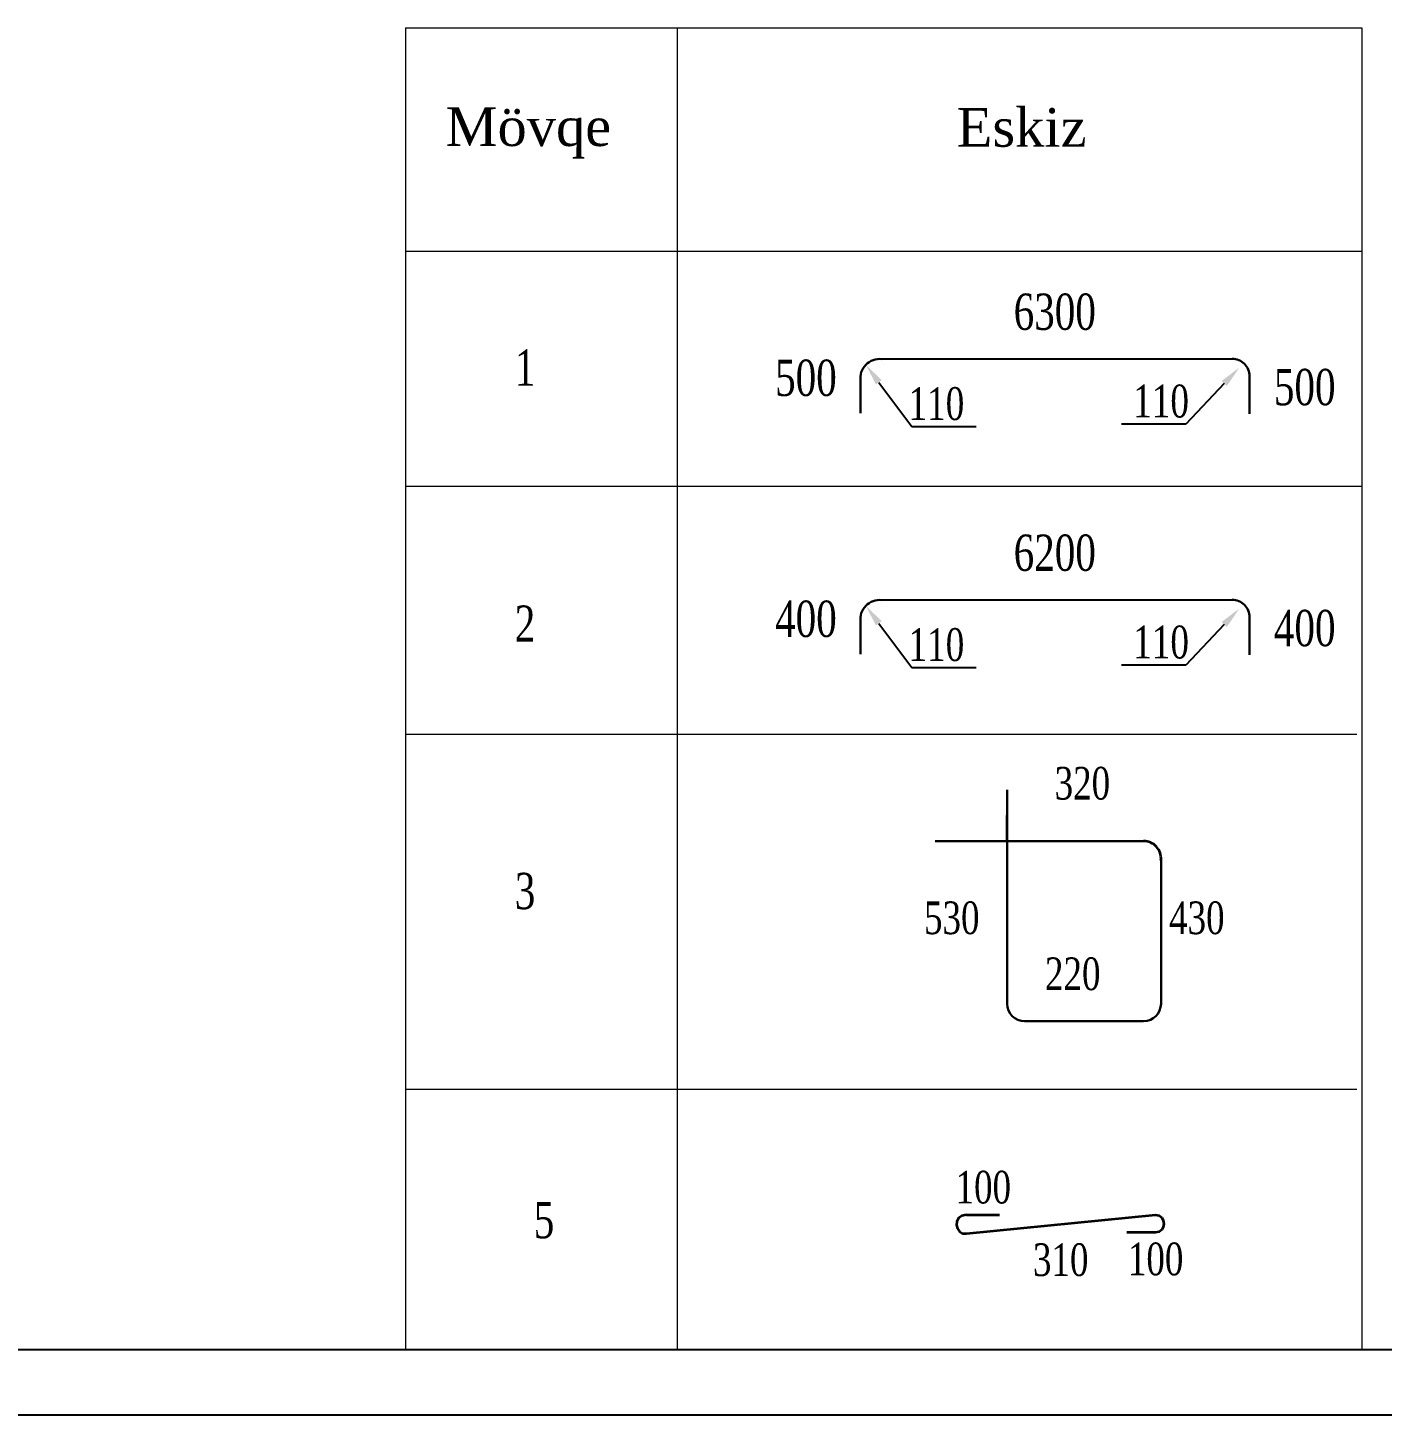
# Model space of a CAD drawing. Header units: millimetres. Extents: x -149347 to 251215, y -2929184 to -2541447.
# Drawn here: x 77929 to 87829, y -2643105 to -2632964 of the extents above; entities that cross this region are included whole.
import ezdxf
from ezdxf import colors
from ezdxf.entities.mleader import LeaderData, LeaderLine
from ezdxf.math import Vec2, Vec3

# ---------------------------------------------------------------- set-up
doc = ezdxf.new("R2010")
doc.units = ezdxf.units.MM
doc.layers.add('030', color=7, linetype='Continuous', lineweight=30)
doc.layers.add('APS_MADEIRA', color=35, linetype='Continuous', lineweight=15)
doc.styles.add('400', font='times.ttf', dxfattribs={"width": 0.75, "height": 300})
doc.styles.add('Arial', font='arial.ttf')

# ---------------------------------------------------------------- blocks, each defined once
blk = doc.blocks.new('mekteb')
at = {"color": 0, "lineweight": 25, "ltscale": 15}
blk.add_line((101643, -1849366), (139343, -1849366), dxfattribs=at)
at = {"color": 0, "lineweight": 25}
blk.add_line((139843, -1849866), (99643, -1849866), dxfattribs=at)

msp = doc.modelspace()

# ---------------------------------------------------------------- linework, layer by layer
at = {"color": 0, "lineweight": 15}
for p, q in [((80689.95939, -2632964.29257), (87678.45952, -2632964.29257)), ((80689.95939, -2632964.29257), (80689.95939, -2642624.14031)), ((82674.43919, -2632964.29257), (82674.43919, -2642624.14031)), ((87678.45952, -2632964.29257), (87678.45952, -2642624.14031)), ((80689.95939, -2634597.9738), (87678.45952, -2634597.9738)), ((80689.95939, -2636314.94709), (87678.45952, -2636314.94709)), ((80689.95939, -2638128.4121), (87641.89331, -2638128.4121)), ((80689.95939, -2640721.40898), (87641.89331, -2640721.40898))]:
    msp.add_line(p, q, dxfattribs=at)
at = {"color": 0, "lineweight": 30}
for p, q in [((85087.11572, -2638533.8884), (85087.11572, -2640098.13002)), ((85087.11572, -2638533.8884), (85087.11572, -2640098.13002)), ((86084.7804, -2638908.66822), (84560.93584, -2638908.66822)), ((86084.7804, -2638908.66822), (84560.93584, -2638908.66822)), ((86211.71109, -2639035.59912), (86211.71109, -2640098.13002)), ((86211.71109, -2639035.59912), (86211.71109, -2640098.13002)), ((85214.55572, -2640225.57002), (86084.27088, -2640225.57002)), ((85214.55572, -2640225.57002), (86084.27088, -2640225.57002))]:
    msp.add_line(p, q, dxfattribs=at)
for points in [[(84140.09934, -2635385.7943), (86732.1182, -2635384.05648)], [(84015.79551, -2635506.66182), (84015.79551, -2635782.10735)], [(86858.97237, -2635510.91065), (86858.97237, -2635786.35618)], [(84140.09934, -2637147.23577), (86732.1182, -2637145.49795)], [(84015.79551, -2637268.10329), (84015.79551, -2637543.54882)], [(86858.97237, -2637272.35212), (86858.97237, -2637547.79765)]]:
    msp.add_lwpolyline(points, dxfattribs=at)
at = {"color": 7, "lineweight": 35, "ltscale": 15}
for points in [[(84791.01339, -2641778.20446), (86172.28274, -2641639.51973)], [(84791.01339, -2641639.51973), (85030.53278, -2641639.51973)], [(86172.28274, -2641770.25038), (85962.77089, -2641770.25038)]]:
    msp.add_lwpolyline(points, dxfattribs=at)
at = {"color": 0, "lineweight": 30}
for centre, radius, start, end in [((84155.42443, -2635525.90777), 140.94908, 83.834839334, 187.847993173), ((86732.1182, -2635510.91065), 126.85417, 359.999912168, 90.076828205), ((84155.42443, -2637287.34924), 140.94908, 83.834839334, 187.847993173), ((86732.1182, -2637272.35212), 126.85417, 359.999912168, 90.076828205), ((85214.55572, -2640098.13002), 127.44, 180, 270), ((85214.55572, -2640098.13002), 127.44, 180, 270), ((86084.27109, -2640098.13002), 127.44, 270, 0), ((86084.27109, -2640098.13002), 127.44, 270, 0)]:
    msp.add_arc(centre, radius, start, end, dxfattribs=at)
at = {"color": 7, "lineweight": 35, "ltscale": 15}
msp.add_arc((86084.78055, -2639035.59875), 126.93053, 354.640164647, 90.00007017, dxfattribs=at)
msp.add_arc((86084.78055, -2639035.59875), 126.93053, 354.640164647, 90.00007017, dxfattribs=at)
for points in [[(84791.01339, -2641639.51973), (84679.38706, -2641645.67743), (84703.80852, -2641789.77453), (84791.01339, -2641778.20446)], [(86172.28274, -2641639.51973), (86253.39542, -2641640.22455), (86250.12861, -2641771.78175), (86172.28274, -2641770.25038)]]:
    msp.add_open_spline(points, degree=3, dxfattribs=at)
at = {"layer": '030', "color": 0, "lineweight": 30, "ltscale": 5}
msp.add_lwpolyline([(85086.07263, -2638905.50869), (85087.11572, -2638533.8884)], dxfattribs=at)
msp.add_lwpolyline([(85086.07263, -2638905.50869), (85087.11572, -2638533.8884)], dxfattribs=at)

# ---------------------------------------------------------------- block references
at = {"lineweight": 15, "xscale": 0.962501317234829, "yscale": 0.962501317234829, "zscale": 0.962501317234829}
msp.add_blockref('mekteb', (-28332.96186, -862606.52027), dxfattribs=at)

# ---------------------------------------------------------------- texts
at = {"attachment_point": 1, "style": '400'}
for s, insert, char_height, width in [('\\A1;{\\fTimes New Roman|b0|i0|c238|p18;63}00', (85134.91923, -2634907.02262), 265.2, 233.0139314), ('{\\fTimes New Roman|b0|i0|c238|p18; }1', (81414.03231, -2635315.54105), 265.2, 233.0139314), ('\\A1;50{\\fTimes New Roman|b0|i0|c238|p18;0}', (83391.298, -2635390.09924), 265.2, 233.0139314), ('\\A1;50{\\fTimes New Roman|b0|i0|c238|p18;0}', (87036.82321, -2635457.80937), 265.2, 233.0139314), ('\\A1;{\\fTimes New Roman|b0|i0|c238|p18;62}00', (85134.91923, -2636668.46409), 265.2, 233.0139314), (' 2', (81413.61017, -2637187.01196), 265.2, 233.0139314), ('\\A1;40{\\fTimes New Roman|b0|i0|c238|p18;0}', (83391.298, -2637151.54071), 265.2, 233.0139314), ('\\A1;40{\\fTimes New Roman|b0|i0|c238|p18;0}', (87036.82321, -2637219.25084), 265.2, 233.0139314), ('\\A1;3{\\fTimes New Roman|b0|i0|c238|p18;20}', (85434.33674, -2638366.66046), 238.68, 209.7125382), (' 3', (81413.61017, -2639140.88957), 265.2, 233.0139314), ('\\A1;{\\fTimes New Roman|b0|i0|c238|p18;530}', (84479.67559, -2639350.06139), 238.68, 209.7125382), ('\\A1;{\\fTimes New Roman|b0|i0|c238|p18;430}', (86270.71875, -2639350.06139), 238.68, 209.7125382), ('\\A1;2{\\fTimes New Roman|b0|i0|c238|p18;20}', (85363.79087, -2639759.17788), 238.68, 209.7125382), ('\\A1;{\\fTimes New Roman|b0|i0|c238|p18;100}', (84710.09767, -2641318.87731), 238.68, 209.7125382), (' 5', (81552.28391, -2641546.19184), 265.2, 233.0139314), ('\\A1;{\\fTimes New Roman|b0|i0|c238|p18;310}', (85275.98082, -2641848.94201), 238.68, 209.7125382), ('\\A1;{\\fTimes New Roman|b0|i0|c238|p18;100}', (85969.7479, -2641843.5092), 238.68, 209.7125382)]:
    msp.add_mtext(s, dxfattribs=dict(at, insert=insert, char_height=char_height, width=width))
at = {"layer": 'APS_MADEIRA', "color": 7, "lineweight": 9, "ltscale": 25, "char_height": 282.88884, "width": 431.4216895, "attachment_point": 1, "style": 'Arial'}
for s, insert in [('\\pxt35;{\\fTimes New Roman|b0|i0|c238|p18;Eskiz}', (84718.27696, -2633551.08895)), ('{\\fTimes New Roman|b0|i0|c238|p18;Mövqe}', (80982.79949, -2633545.53613))]:
    msp.add_mtext(s, dxfattribs=dict(at, insert=insert))

# ---------------------------------------------------------------- leaders
ml = msp.add_multileader_mtext('Standard')
ml.set_content('{\\C256;110\\fTimes New Roman|b0|i0|c238|p18; }', color=6, style='400')
ml.set_leader_properties()
ml.build(insert=Vec2(0, 0))
ml.multileader.update_dxf_attribs({"text_left_attachment_type": 6, "text_right_attachment_type": 6, "dogleg_length": 1, "arrow_head_size": 160})
ctx = ml.context
ctx.base_point, ctx.char_height, ctx.arrow_head_size, ctx.landing_gap_size, ctx.plane_origin = Vec3(84391.0566, -2635879.37707), 240, 160, 0.08, Vec3(81254.86733, -2637791.8278)
ctx.left_attachment, ctx.right_attachment, ctx.text_align_type = 6, 6, 1
notes = []
notes.append((ctx, [(0, (1, 1, 0), (84390.2566, -2635879.37707), (1, 0), 0.8, [(0, [(84054.30554, -2635427.71606)], 0, [])])]))
ctx.mtext.insert, ctx.mtext.alignment, ctx.mtext.flow_direction = Vec3(84570.16327, -2635591.37707), 2, 5
ml = msp.add_multileader_mtext('Standard')
ml.set_content('{\\C256;110\\fTimes New Roman|b0|i0|c238|p18; }', color=6, style='400')
ml.set_leader_properties()
ml.build(insert=Vec2(0, 0))
ml.multileader.update_dxf_attribs({"text_left_attachment_type": 6, "text_right_attachment_type": 6, "dogleg_length": 1, "arrow_head_size": 160})
ctx = ml.context
ctx.base_point, ctx.char_height, ctx.arrow_head_size, ctx.landing_gap_size, ctx.plane_origin = Vec3(86033.17808, -2635860.78399), 240, 160, 0.08, Vec3(83984.65501, -2637812.13783)
ctx.left_attachment, ctx.right_attachment, ctx.text_align_type = 6, 6, 1
notes.append((ctx, [(1, (1, 1, 0), (86392.19143, -2635860.78399), (-1, 0), 0.8, [(0, [(86784.09322, -2635448.02609)], 0, [])])]))
ctx.mtext.insert, ctx.mtext.alignment, ctx.mtext.flow_direction = Vec3(86212.28476, -2635572.78399), 2, 5
ml = msp.add_multileader_mtext('Standard')
ml.set_content('{\\C256;110\\fTimes New Roman|b0|i0|c238|p18; }', color=6, style='400')
ml.set_leader_properties()
ml.build(insert=Vec2(0, 0))
ml.multileader.update_dxf_attribs({"text_left_attachment_type": 6, "text_right_attachment_type": 6, "dogleg_length": 1, "arrow_head_size": 160})
ctx = ml.context
ctx.base_point, ctx.char_height, ctx.arrow_head_size, ctx.landing_gap_size, ctx.plane_origin = Vec3(84391.0566, -2637640.81854), 240, 160, 0.08, Vec3(81254.86733, -2639553.26927)
ctx.left_attachment, ctx.right_attachment, ctx.text_align_type = 6, 6, 1
notes.append((ctx, [(0, (1, 1, 0), (84390.2566, -2637640.81854), (1, 0), 0.8, [(0, [(84054.30554, -2637189.15753)], 0, [])])]))
ctx.mtext.insert, ctx.mtext.alignment, ctx.mtext.flow_direction = Vec3(84570.16327, -2637352.81854), 2, 5
ml = msp.add_multileader_mtext('Standard')
ml.set_content('{\\C256;110\\fTimes New Roman|b0|i0|c238|p18; }', color=6, style='400')
ml.set_leader_properties()
ml.build(insert=Vec2(0, 0))
ml.multileader.update_dxf_attribs({"text_left_attachment_type": 6, "text_right_attachment_type": 6, "dogleg_length": 1, "arrow_head_size": 160})
ctx = ml.context
ctx.base_point, ctx.char_height, ctx.arrow_head_size, ctx.landing_gap_size, ctx.plane_origin = Vec3(86033.17808, -2637622.22546), 240, 160, 0.08, Vec3(83984.65501, -2639573.5793)
ctx.left_attachment, ctx.right_attachment, ctx.text_align_type = 6, 6, 1
notes.append((ctx, [(1, (1, 1, 0), (86392.19143, -2637622.22546), (-1, 0), 0.8, [(0, [(86784.09322, -2637209.46756)], 0, [])])]))
ctx.mtext.insert, ctx.mtext.alignment, ctx.mtext.flow_direction = Vec3(86212.28476, -2637334.22546), 2, 5
for ctx, leaders in notes:
    for number, flags, end, landing, length, lines in leaders:
        leader = LeaderData()
        leader.index, (leader.has_last_leader_line, leader.has_dogleg_vector, leader.attachment_direction) = number, flags
        leader.last_leader_point, leader.dogleg_vector, leader.dogleg_length = Vec3(end), Vec3(landing), length
        for number, points, colour, breaks in lines:
            line = LeaderLine()
            line.index, line.vertices, line.color, line.breaks = number, Vec3.list(points), colors.encode_raw_color(colour), breaks
            leader.lines.append(line)
        ctx.leaders.append(leader)

doc.saveas('drawing.dxf')
